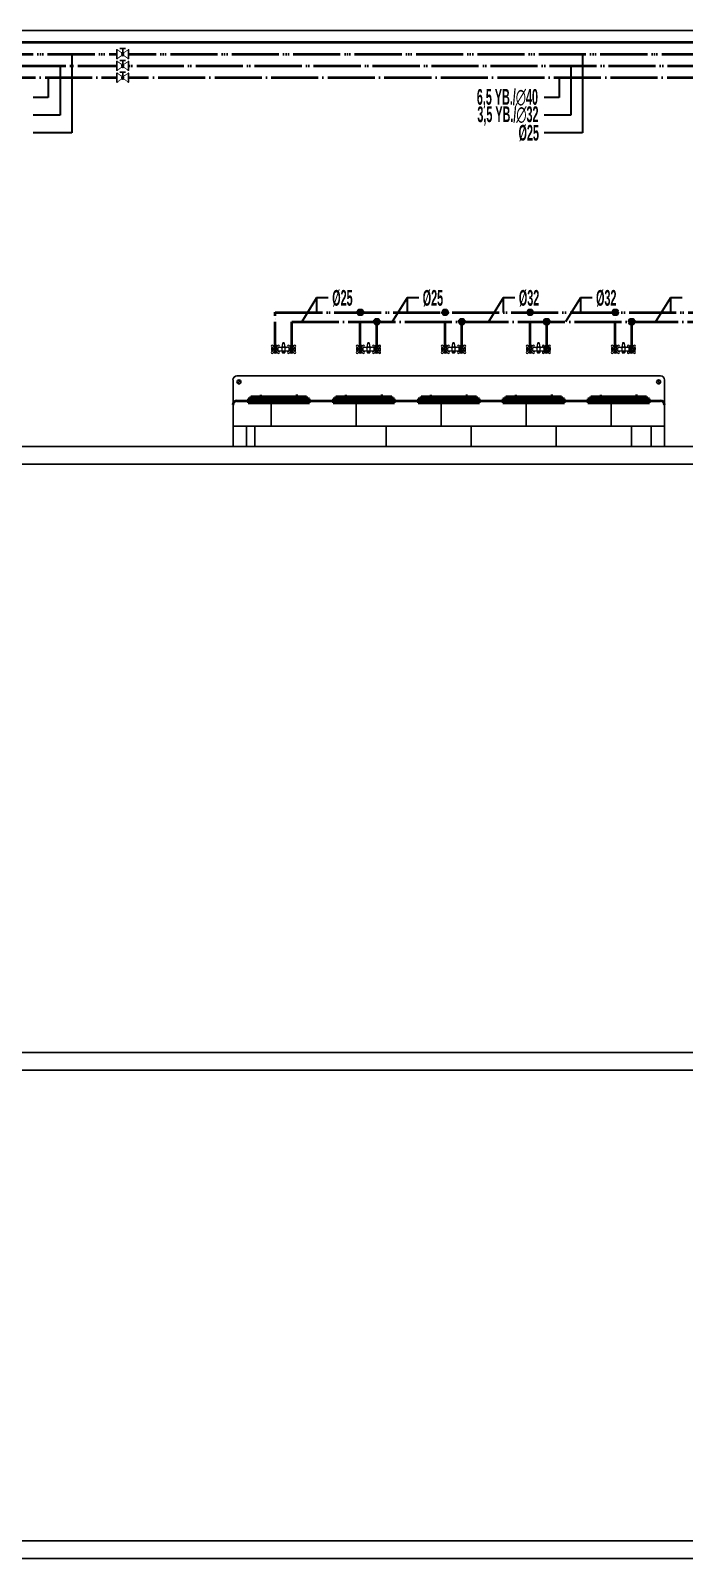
# Model space of a CAD drawing. Header units: centimetres. Extents: x 405464 to 563355, y 50011 to 66875.
# Drawn here: x 529296 to 530130, y 54626 to 56574 of the extents above; entities that cross this region are included whole.
import ezdxf
from ezdxf.enums import TextEntityAlignment as Align

# ---------------------------------------------------------------- set-up
doc = ezdxf.new("R2010")
doc.units = ezdxf.units.CM
for name, pattern in [('SICAKSU1', [75, 60, -6, 0, -3, 0, -6]), ('SIRKUL-1', [78, 60, -6, 0, -3, 0, -3, 0, -6]), ('SOGUKSU1', [72, 60, -6, 0, -6])]:
    doc.linetypes.add(name, pattern=pattern)
doc.layers.add('0-KRCN DI SU', color=41, linetype='D')
for name, color, linetype, lineweight in [('0-KRCN-IST-KÜRESEL VANA', 4, 'Continuous', 25), ('0-KRCN-SHT-02CIHAZ', 132, 'Continuous', 25), ('0-KRCN-SHT-03CIHAZ', 120, 'Continuous', 30), ('0-KRCN-SHT-05CIHAZ', 171, 'Continuous', 40), ('0-KRCN-SHT-DUŞTEKNESİKARE', 171, 'Continuous', 35), ('0-KRCN-SHT-KÜRESEL VANA', 4, 'Continuous', 25), ('0-KRCN-SHT-PROSES-BORU', 1, '0-Y_LINE', 40), ('0-KRCN-SHT-SICAKSU', 50, 'SICAKSU1', 40), ('0-KRCN-SHT-SIRKULASYON', 145, 'SIRKUL-1', 40), ('0-KRCN-SHT-SOGUKSU', 141, 'SOGUKSU1', 40), ('0-KRCN-SHT-YAZI-ÇAP-TEMSU', 81, 'Continuous', 30)]:
    doc.layers.add(name, color=color, linetype=linetype, lineweight=lineweight)
doc.styles.add('BORU', font='AGENCYR.TTF')
doc.styles.add('CAP', font='ARIALNB.TTF')
doc.styles.get("Standard").update_dxf_attribs({"font": 'arial.ttf'})
doc.linetypes.add('0-Y_LINE', pattern='A,100,-0.5,["Y",BORU,S=9,R=0,X=0,Y=-4.5],-5', length=105.5)
doc.linetypes.add('D', pattern='A,12,-1,["D",Standard,S=1,R=0,X=-0.1,Y=-0.5],-1.6', length=14.6)

# ---------------------------------------------------------------- blocks, each defined once
blk = doc.blocks.new('0-MEK-SHT-KÜRESELVANA')
at = {"layer": '0-KRCN-IST-KÜRESEL VANA'}
blk.add_hatch(color=256, dxfattribs=at).paths.add_polyline_path([(1.4, 0, 1), (-1.4, 0, 1)])
for p, q in [((-1.1, 0.9), (-4.2, 3)), ((-4.2, -3.1), (-4.2, 3)), ((-4.2, 3), (-4.2, -3.1)), ((-2.4, 4.6), (2.3, 4.6)), ((0, 4.6), (-2.4, 4.6)), ((0, 0), (0, 4.6)), ((2.3, 4.6), (0, 4.6)), ((1.1, 0.8), (4.3, 3)), ((4.3, -3.1), (4.3, 3)), ((4.3, 3), (4.3, -3.1)), ((-4.2, -3.1), (-1.1, -0.9)), ((4.3, -3.1), (1.1, -0.8))]:
    blk.add_line(p, q, dxfattribs=at)
for points in [[(-4.5, 3.7), (-5, 3.7), (-5, -3.8), (-4.5, -3.8)], [(4.6, 3.7), (5, 3.7), (5, -3.8), (4.6, -3.8)]]:
    blk.add_lwpolyline(points, close=True, dxfattribs=at)
blk.add_circle((0, 0), 1.42, dxfattribs=at)
blk.add_wipeout([(4.3, 3), (4.3, -3.1), (1.1, -0.9), (1.2, -0.8), (1.2, -0.7), (1.2, -0.7), (1.3, -0.6), (1.3, -0.5), (1.4, -0.4), (1.4, -0.3), (1.4, -0.2), (1.4, -0.1), (1.4, 0), (1.4, 0.1), (1.4, 0.2), (1.4, 0.2), (1.4, 0.3), (1.4, 0.4), (1.3, 0.5), (1.3, 0.6), (1.2, 0.7), (1.2, 0.7), (1.2, 0.8), (1.1, 0.8), (1.1, 0.9)]).dxf.layer = '0-KRCN-IST-KÜRESEL VANA'
blk.add_wipeout([(-4.2, 3), (-4.2, -3.1), (-1.1, -0.9), (-1.2, -0.8), (-1.2, -0.7), (-1.2, -0.7), (-1.3, -0.6), (-1.3, -0.5), (-1.4, -0.4), (-1.4, -0.3), (-1.4, -0.2), (-1.4, -0.1), (-1.4, 0), (-1.4, 0.1), (-1.4, 0.2), (-1.4, 0.2), (-1.4, 0.3), (-1.4, 0.4), (-1.3, 0.5), (-1.3, 0.6), (-1.2, 0.7), (-1.2, 0.7), (-1.2, 0.8), (-1.1, 0.8), (-1.1, 0.9)]).dxf.layer = '0-KRCN-IST-KÜRESEL VANA'
blk = doc.blocks.new('DONUT')
at = {"layer": '0-KRCN-SHT-03CIHAZ'}
blk.add_hatch(color=256, dxfattribs=at).paths.add_polyline_path([(2.5, 0, 1), (-2.5, 0, 1)])
blk.add_circle((0, 0), 2.5, dxfattribs=at)

msp = doc.modelspace()

# ---------------------------------------------------------------- linework, layer by layer
at = {"layer": '0-KRCN DI SU', "linetype": 'D', "ltscale": 5}
msp.add_line((521715.5, 56574.1), (544442.4, 56574.1), dxfattribs=at)
at = {"layer": '0-KRCN-SHT-02CIHAZ'}
for p, q in [((529554.5, 56128.7), (529554.5, 56097)), ((530099.7, 56133.8), (529559.5, 56133.8)), ((529561.1, 56124.1), (529563.1, 56128.5)), ((530098.2, 56124.1), (530096.2, 56128.5)), ((530104.8, 56128.7), (530104.8, 56097)), ((529554.5, 56097), (529554.5, 56043.8)), ((530104.8, 56097), (530104.8, 56043.8)), ((529554.5, 56043.8), (530104.8, 56043.8))]:
    msp.add_line(p, q, dxfattribs=at)
at = {"layer": '0-KRCN-SHT-02CIHAZ', "linetype": 'Continuous'}
for p, q in [((529603.3, 56069.8), (529603.3, 56099.5)), ((529711.7, 56069.8), (529711.7, 56099.5)), ((529820.1, 56069.8), (529820.1, 56099.5)), ((529928.4, 56069.8), (529928.4, 56099.5)), ((530036.8, 56069.8), (530036.8, 56099.5)), ((529554.5, 56069.8), (530104.8, 56069.8)), ((529571.8, 56043.8), (529571.8, 56069.8)), ((529582.4, 56043.8), (529582.4, 56069.8)), ((529749.8, 56043.8), (529749.8, 56069.8)), ((529858.2, 56043.8), (529858.2, 56069.8)), ((529966.5, 56043.8), (529966.5, 56069.8)), ((530062.5, 56043.8), (530062.5, 56069.8)), ((530087.5, 56043.8), (530087.5, 56069.8))]:
    msp.add_line(p, q, dxfattribs=at)
at = {"layer": '0-KRCN-SHT-02CIHAZ', "color": 8}
for p, q in [((519319.8, 56043.8), (544442.4, 56043.8)), ((544442.4, 56021.3), (519319.8, 56021.3)), ((542151.7, 55271.3), (519319.8, 55271.3)), ((519319.8, 55248.8), (542151.7, 55248.8)), ((542151.7, 54648.8), (519319.8, 54648.8)), ((519319.8, 54626.3), (542151.7, 54626.3))]:
    msp.add_line(p, q, dxfattribs=at)
at = {"layer": '0-KRCN-SHT-02CIHAZ'}
for centre in [(529562.1, 56126.2), (530097.2, 56126.2)]:
    msp.add_circle(centre, 2.54, dxfattribs=at)
for centre, start, end in [((529559.5, 56128.7), 90, 180), ((530099.7, 56128.7), 0, 90)]:
    msp.add_arc(centre, 5.07, start, end, dxfattribs=at)
at = {"layer": '0-KRCN-SHT-05CIHAZ'}
for p, q in [((529559.5, 56102.1), (530099.7, 56102.1)), ((529573.6, 56104.6), (529573.6, 56099.5)), ((529652.2, 56104.6), (529573.6, 56104.6)), ((529573.6, 56099.5), (529652.2, 56099.5)), ((529577.4, 56104.6), (529577.4, 56107.4)), ((529577.4, 56107.4), (529588.8, 56107.4)), ((529577.4, 56106.4), (529588.8, 56106.4)), ((529588.8, 56104.6), (529588.8, 56108.4)), ((529588.8, 56108.4), (529591.4, 56108.4)), ((529591.4, 56108.4), (529591.4, 56104.6)), ((529591.4, 56107.4), (529634.5, 56107.4)), ((529591.4, 56106.4), (529634.5, 56106.4)), ((529637, 56108.4), (529634.5, 56108.4)), ((529634.5, 56108.4), (529634.5, 56104.6)), ((529637, 56104.6), (529637, 56108.4)), ((529637, 56107.4), (529648.4, 56107.4)), ((529637, 56106.4), (529648.4, 56106.4)), ((529648.4, 56107.4), (529648.4, 56104.6)), ((529652.2, 56099.5), (529652.2, 56104.6)), ((529682, 56104.6), (529682, 56099.5)), ((529760.6, 56104.6), (529682, 56104.6)), ((529682, 56099.5), (529760.6, 56099.5)), ((529685.8, 56104.6), (529685.8, 56107.4)), ((529685.8, 56107.4), (529697.2, 56107.4)), ((529685.8, 56106.4), (529697.2, 56106.4)), ((529697.2, 56104.6), (529697.2, 56108.4)), ((529697.2, 56108.4), (529699.7, 56108.4)), ((529699.7, 56108.4), (529699.7, 56104.6)), ((529699.7, 56107.4), (529742.8, 56107.4)), ((529699.7, 56106.4), (529742.8, 56106.4)), ((529745.4, 56108.4), (529742.8, 56108.4)), ((529742.8, 56108.4), (529742.8, 56104.6)), ((529745.4, 56104.6), (529745.4, 56108.4)), ((529745.4, 56107.4), (529756.8, 56107.4)), ((529745.4, 56106.4), (529756.8, 56106.4)), ((529756.8, 56107.4), (529756.8, 56104.6)), ((529760.6, 56099.5), (529760.6, 56104.6)), ((529790.4, 56104.6), (529790.4, 56099.5)), ((529868.9, 56104.6), (529790.4, 56104.6)), ((529790.4, 56099.5), (529868.9, 56099.5)), ((529794.2, 56104.6), (529794.2, 56107.4)), ((529794.2, 56107.4), (529805.6, 56107.4)), ((529794.2, 56106.4), (529805.6, 56106.4)), ((529805.6, 56104.6), (529805.6, 56108.4)), ((529805.6, 56108.4), (529808.1, 56108.4)), ((529808.1, 56108.4), (529808.1, 56104.6)), ((529808.1, 56107.4), (529851.2, 56107.4)), ((529808.1, 56106.4), (529851.2, 56106.4)), ((529853.7, 56108.4), (529851.2, 56108.4)), ((529851.2, 56108.4), (529851.2, 56104.6)), ((529853.7, 56104.6), (529853.7, 56108.4)), ((529853.7, 56107.4), (529865.1, 56107.4)), ((529853.7, 56106.4), (529865.1, 56106.4)), ((529865.1, 56107.4), (529865.1, 56104.6)), ((529868.9, 56099.5), (529868.9, 56104.6)), ((529898.7, 56104.6), (529898.7, 56099.5)), ((529977.3, 56104.6), (529898.7, 56104.6)), ((529898.7, 56099.5), (529977.3, 56099.5)), ((529902.5, 56104.6), (529902.5, 56107.4)), ((529902.5, 56107.4), (529913.9, 56107.4)), ((529902.5, 56106.4), (529913.9, 56106.4)), ((529913.9, 56104.6), (529913.9, 56108.4)), ((529913.9, 56108.4), (529916.5, 56108.4)), ((529916.5, 56108.4), (529916.5, 56104.6)), ((529916.5, 56107.4), (529959.6, 56107.4)), ((529916.5, 56106.4), (529959.6, 56106.4)), ((529962.1, 56108.4), (529959.6, 56108.4)), ((529959.6, 56108.4), (529959.6, 56104.6)), ((529962.1, 56104.6), (529962.1, 56108.4)), ((529962.1, 56107.4), (529973.5, 56107.4)), ((529962.1, 56106.4), (529973.5, 56106.4)), ((529973.5, 56107.4), (529973.5, 56104.6)), ((529977.3, 56099.5), (529977.3, 56104.6)), ((530007.1, 56104.6), (530007.1, 56099.5)), ((530085.7, 56104.6), (530007.1, 56104.6)), ((530007.1, 56099.5), (530085.7, 56099.5)), ((530010.9, 56104.6), (530010.9, 56107.4)), ((530010.9, 56107.4), (530022.3, 56107.4)), ((530010.9, 56106.4), (530022.3, 56106.4)), ((530022.3, 56104.6), (530022.3, 56108.4)), ((530022.3, 56108.4), (530024.8, 56108.4)), ((530024.8, 56108.4), (530024.8, 56104.6)), ((530024.8, 56107.4), (530067.9, 56107.4)), ((530024.8, 56106.4), (530067.9, 56106.4)), ((530070.4, 56108.4), (530067.9, 56108.4)), ((530067.9, 56108.4), (530067.9, 56104.6)), ((530070.4, 56104.6), (530070.4, 56108.4)), ((530070.4, 56107.4), (530081.9, 56107.4)), ((530070.4, 56106.4), (530081.9, 56106.4)), ((530081.9, 56107.4), (530081.9, 56104.6)), ((530085.7, 56099.5), (530085.7, 56104.6))]:
    msp.add_line(p, q, dxfattribs=at)
for centre, start, end in [((529559.5, 56097), 90, 180), ((529559.5, 56097), 90, 180), ((530099.7, 56097), 0, 90), ((530099.7, 56097), 0, 90)]:
    msp.add_arc(centre, 5.07, start, end, dxfattribs=at)
at = {"layer": '0-KRCN-SHT-DUŞTEKNESİKARE', "color": 120, "linetype": 'Continuous', "lineweight": 20}
for p, q in [((529617.6, 56175.3), (529616.9, 56170.3)), ((529617.6, 56175), (529620.2, 56175)), ((529619.3, 56176.1), (529618.5, 56176.1)), ((529620.9, 56170.3), (529620.2, 56175.3)), ((529725.9, 56175.3), (529725.2, 56170.3)), ((529725.9, 56175), (529728.6, 56175)), ((529727.7, 56176.1), (529726.8, 56176.1)), ((529729.3, 56170.3), (529728.6, 56175.3)), ((529834.3, 56175.3), (529833.6, 56170.3)), ((529834.3, 56175), (529837, 56175)), ((529836, 56176.1), (529835.2, 56176.1)), ((529837.6, 56170.3), (529836.9, 56175.3)), ((529942.7, 56175.3), (529942, 56170.3)), ((529942.6, 56175), (529945.3, 56175)), ((529944.4, 56176.1), (529943.6, 56176.1)), ((529946, 56170.3), (529945.3, 56175.3)), ((530051, 56175.3), (530050.3, 56170.3)), ((530051, 56175), (530053.7, 56175)), ((530052.8, 56176.1), (530051.9, 56176.1)), ((530054.4, 56170.3), (530053.6, 56175.3)), ((529606.5, 56168.5), (529604.4, 56170.6)), ((529606.5, 56167.1), (529604.4, 56165.1)), ((529607.7, 56169.8), (529605.7, 56171.8)), ((529607.7, 56165.9), (529605.7, 56163.8)), ((529609.1, 56169.8), (529611.2, 56171.8)), ((529609.1, 56165.9), (529611.2, 56163.8)), ((529610.4, 56168.5), (529612.4, 56170.6)), ((529610.4, 56167.1), (529612.4, 56165.1)), ((529617.3, 56164.6), (529617.3, 56163.6)), ((529617.3, 56163.6), (529617.5, 56163.4)), ((529620.6, 56163.6), (529617.3, 56163.6)), ((529617.5, 56164.6), (529617.5, 56163.4)), ((529617.5, 56163.4), (529620.4, 56163.4)), ((529620.4, 56163.4), (529620.4, 56164.6)), ((529620.4, 56163.4), (529620.6, 56163.6)), ((529620.6, 56164.6), (529620.6, 56163.6)), ((529627.2, 56168.4), (529625.1, 56170.4)), ((529627.2, 56167), (529625.1, 56165)), ((529628.5, 56169.7), (529626.4, 56171.7)), ((529628.5, 56165.8), (529626.4, 56163.7)), ((529629.8, 56169.7), (529631.9, 56171.7)), ((529629.8, 56165.8), (529631.9, 56163.7)), ((529631.1, 56168.4), (529633.2, 56170.4)), ((529631.1, 56167), (529633.2, 56165)), ((529714.8, 56168.5), (529712.8, 56170.6)), ((529714.8, 56167.1), (529712.8, 56165.1)), ((529716.1, 56169.8), (529714, 56171.8)), ((529716.1, 56165.9), (529714, 56163.8)), ((529717.5, 56169.8), (529719.5, 56171.8)), ((529717.5, 56165.9), (529719.5, 56163.8)), ((529718.7, 56168.5), (529720.8, 56170.6)), ((529718.7, 56167.1), (529720.8, 56165.1)), ((529725.7, 56164.6), (529725.7, 56163.6)), ((529725.7, 56163.6), (529725.9, 56163.4)), ((529729, 56163.6), (529725.7, 56163.6)), ((529725.9, 56164.6), (529725.9, 56163.4)), ((529725.9, 56163.4), (529728.8, 56163.4)), ((529728.8, 56163.4), (529728.8, 56164.6)), ((529728.8, 56163.4), (529729, 56163.6)), ((529729, 56164.6), (529729, 56163.6)), ((529735.6, 56168.4), (529733.5, 56170.4)), ((529735.6, 56167), (529733.5, 56165)), ((529736.8, 56169.7), (529734.8, 56171.7)), ((529736.8, 56165.8), (529734.8, 56163.7)), ((529738.2, 56169.7), (529740.3, 56171.7)), ((529738.2, 56165.8), (529740.3, 56163.7)), ((529739.5, 56168.4), (529741.5, 56170.4)), ((529739.5, 56167), (529741.5, 56165)), ((529823.2, 56168.5), (529821.1, 56170.6)), ((529823.2, 56167.1), (529821.1, 56165.1)), ((529824.5, 56169.8), (529822.4, 56171.8)), ((529824.5, 56165.9), (529822.4, 56163.8)), ((529825.8, 56169.8), (529827.9, 56171.8)), ((529825.8, 56165.9), (529827.9, 56163.8)), ((529827.1, 56168.5), (529829.2, 56170.6)), ((529827.1, 56167.1), (529829.2, 56165.1)), ((529834, 56164.6), (529834, 56163.6)), ((529834, 56163.6), (529834.2, 56163.4)), ((529837.3, 56163.6), (529834, 56163.6)), ((529834.2, 56164.6), (529834.2, 56163.4)), ((529834.2, 56163.4), (529837.1, 56163.4)), ((529837.1, 56163.4), (529837.1, 56164.6)), ((529837.1, 56163.4), (529837.3, 56163.6)), ((529837.3, 56164.6), (529837.3, 56163.6)), ((529843.9, 56168.4), (529841.9, 56170.4)), ((529843.9, 56167), (529841.9, 56165)), ((529845.2, 56169.7), (529843.1, 56171.7)), ((529845.2, 56165.8), (529843.1, 56163.7)), ((529846.5, 56169.7), (529848.6, 56171.7)), ((529846.5, 56165.8), (529848.6, 56163.7)), ((529847.8, 56168.4), (529849.9, 56170.4)), ((529847.8, 56167), (529849.9, 56165)), ((529931.5, 56168.5), (529929.5, 56170.6)), ((529931.5, 56167.1), (529929.5, 56165.1)), ((529932.8, 56169.8), (529930.8, 56171.8)), ((529932.8, 56165.9), (529930.8, 56163.8)), ((529934.2, 56169.8), (529936.2, 56171.8)), ((529934.2, 56165.9), (529936.2, 56163.8)), ((529935.4, 56168.5), (529937.5, 56170.6)), ((529935.4, 56167.1), (529937.5, 56165.1)), ((529942.4, 56164.6), (529942.4, 56163.6)), ((529942.4, 56163.6), (529942.6, 56163.4)), ((529945.7, 56163.6), (529942.4, 56163.6)), ((529942.6, 56164.6), (529942.6, 56163.4)), ((529942.6, 56163.4), (529945.5, 56163.4)), ((529945.5, 56163.4), (529945.5, 56164.6)), ((529945.5, 56163.4), (529945.7, 56163.6)), ((529945.7, 56164.6), (529945.7, 56163.6)), ((529952.3, 56168.4), (529950.2, 56170.4)), ((529952.3, 56167), (529950.2, 56165)), ((529953.5, 56169.7), (529951.5, 56171.7)), ((529953.5, 56165.8), (529951.5, 56163.7)), ((529954.9, 56169.7), (529957, 56171.7)), ((529954.9, 56165.8), (529957, 56163.7)), ((529956.2, 56168.4), (529958.2, 56170.4)), ((529956.2, 56167), (529958.2, 56165)), ((530039.9, 56168.5), (530037.8, 56170.6)), ((530039.9, 56167.1), (530037.8, 56165.1)), ((530041.2, 56169.8), (530039.1, 56171.8)), ((530041.2, 56165.9), (530039.1, 56163.8)), ((530042.5, 56169.8), (530044.6, 56171.8)), ((530042.5, 56165.9), (530044.6, 56163.8)), ((530043.8, 56168.5), (530045.9, 56170.6)), ((530043.8, 56167.1), (530045.9, 56165.1)), ((530050.7, 56164.6), (530050.7, 56163.6)), ((530050.7, 56163.6), (530050.9, 56163.4)), ((530054.1, 56163.6), (530050.7, 56163.6)), ((530050.9, 56164.6), (530050.9, 56163.4)), ((530050.9, 56163.4), (530053.8, 56163.4)), ((530053.8, 56163.4), (530053.8, 56164.6)), ((530053.8, 56163.4), (530054.1, 56163.6)), ((530054.1, 56164.6), (530054.1, 56163.6)), ((530060.6, 56168.4), (530058.6, 56170.4)), ((530060.6, 56167), (530058.6, 56165)), ((530061.9, 56169.7), (530059.8, 56171.7)), ((530061.9, 56165.8), (530059.8, 56163.7)), ((530063.3, 56169.7), (530065.3, 56171.7)), ((530063.3, 56165.8), (530065.3, 56163.7)), ((530064.5, 56168.4), (530066.6, 56170.4)), ((530064.5, 56167), (530066.6, 56165))]:
    msp.add_line(p, q, dxfattribs=at)
for points in [[(529604.4, 56170.6, 0.307928), (529604.4, 56165.1, 0.307928)], [(529611.2, 56171.9, 0.241813), (529606.7, 56172.4, 0.061533), (529605.7, 56171.9, 0.061533)], [(529605.7, 56163.8, 0.307928), (529611.2, 56163.8)], [(529617.1, 56165.3, 0.005994), (529611.9, 56165.6, 0.005994)], [(529612.5, 56165.1, 0.032609), (529612.8, 56165.6)], [(529625.5, 56170.1, 0.007122), (529618.9, 56170.4)], [(529625.8, 56165.6, 0.005754), (529620.8, 56165.3)], [(529625.1, 56165.6, 0.026784), (529625.3, 56165.2, 0.026784)], [(529631.9, 56172, 0.046279), (529631.1, 56172.4, 0.258278), (529626.5, 56171.7)], [(529626.6, 56163.9, 0.296451), (529631.9, 56163.6)], [(529633.4, 56164.9, 0.312764), (529633.5, 56170.5, 0.312764)], [(529712.7, 56170.6, 0.307928), (529712.7, 56165.1, 0.307928)], [(529719.5, 56171.9, 0.241813), (529715.1, 56172.4, 0.061533), (529714, 56171.9, 0.061533)], [(529714, 56163.8, 0.307928), (529719.5, 56163.8)], [(529725.5, 56165.3, 0.005994), (529720.2, 56165.6, 0.005994)], [(529720.8, 56165.1, 0.032609), (529721.1, 56165.6)], [(529733.9, 56170.1, 0.007122), (529727.3, 56170.4)], [(529734.1, 56165.6, 0.005754), (529729.1, 56165.3)], [(529733.4, 56165.6, 0.026784), (529733.7, 56165.2, 0.026784)], [(529740.3, 56172, 0.046279), (529739.5, 56172.4, 0.258278), (529734.8, 56171.7)], [(529734.9, 56163.9, 0.296451), (529740.3, 56163.6)], [(529741.7, 56164.9, 0.312764), (529741.9, 56170.5, 0.312764)], [(529821.1, 56170.6, 0.307928), (529821.1, 56165.1, 0.307928)], [(529827.9, 56171.9, 0.241813), (529823.5, 56172.4, 0.061533), (529822.4, 56171.9, 0.061533)], [(529822.4, 56163.8, 0.307928), (529827.9, 56163.8)], [(529833.8, 56165.3, 0.005994), (529828.6, 56165.6, 0.005994)], [(529829.2, 56165.1, 0.032609), (529829.5, 56165.6)], [(529842.2, 56170.1, 0.007122), (529835.6, 56170.4)], [(529842.5, 56165.6, 0.005754), (529837.5, 56165.3)], [(529841.8, 56165.6, 0.026784), (529842.1, 56165.2, 0.026784)], [(529848.6, 56172, 0.046279), (529847.8, 56172.4, 0.258278), (529843.2, 56171.7)], [(529843.3, 56163.9, 0.296451), (529848.6, 56163.6)], [(529850.1, 56164.9, 0.312764), (529850.2, 56170.5, 0.312764)], [(529929.5, 56170.6, 0.307928), (529929.5, 56165.1, 0.307928)], [(529936.2, 56171.9, 0.241813), (529931.8, 56172.4, 0.061533), (529930.8, 56171.9, 0.061533)], [(529930.8, 56163.8, 0.307928), (529936.2, 56163.8)], [(529942.2, 56165.3, 0.005994), (529937, 56165.6, 0.005994)], [(529937.5, 56165.1, 0.032609), (529937.8, 56165.6)], [(529950.6, 56170.1, 0.007122), (529944, 56170.4)], [(529950.9, 56165.6, 0.005754), (529945.9, 56165.3)], [(529950.2, 56165.6, 0.026784), (529950.4, 56165.2, 0.026784)], [(529957, 56172, 0.046279), (529956.2, 56172.4, 0.258278), (529951.5, 56171.7)], [(529951.7, 56163.9, 0.296451), (529957, 56163.6)], [(529958.4, 56164.9, 0.312764), (529958.6, 56170.5, 0.312764)], [(530037.8, 56170.6, 0.307928), (530037.8, 56165.1, 0.307928)], [(530044.6, 56171.9, 0.241813), (530040.2, 56172.4, 0.061533), (530039.1, 56171.9, 0.061533)], [(530039.1, 56163.8, 0.307928), (530044.6, 56163.8)], [(530050.5, 56165.3, 0.005994), (530045.3, 56165.6, 0.005994)], [(530045.9, 56165.1, 0.032609), (530046.2, 56165.6)], [(530058.9, 56170.1, 0.007122), (530052.3, 56170.4)], [(530059.2, 56165.6, 0.005754), (530054.2, 56165.3)], [(530058.5, 56165.6, 0.026784), (530058.8, 56165.2, 0.026784)], [(530065.4, 56172, 0.046279), (530064.5, 56172.4, 0.258278), (530059.9, 56171.7)], [(530060, 56163.9, 0.296451), (530065.3, 56163.6)], [(530066.8, 56164.9, 0.312764), (530066.9, 56170.5, 0.312764)]]:
    msp.add_lwpolyline(points, format="xyb", dxfattribs=at)
for points in [[(529616.7, 56165.8), (529621.2, 56165.8), (529621.2, 56169, 0.406919), (529620.2, 56170), (529617.6, 56170, 0.406743), (529616.7, 56169)], [(529725, 56165.8), (529729.5, 56165.8), (529729.5, 56169, 0.406919), (529728.6, 56170), (529726, 56170, 0.406743), (529725, 56169)], [(529833.4, 56165.8), (529837.9, 56165.8), (529837.9, 56169, 0.406919), (529836.9, 56170), (529834.3, 56170, 0.406743), (529833.4, 56169)], [(529941.8, 56165.8), (529946.3, 56165.8), (529946.3, 56169, 0.406919), (529945.3, 56170), (529942.7, 56170, 0.406743), (529941.8, 56169)], [(530050.1, 56165.8), (530054.6, 56165.8), (530054.6, 56169, 0.406919), (530053.7, 56170), (530051.1, 56170, 0.406743), (530050.1, 56169)]]:
    msp.add_lwpolyline(points, format="xyb", close=True, dxfattribs=at)
for points in [[(529617.1, 56165.8), (529617.1, 56164.6), (529620.8, 56164.6), (529620.8, 56165.8)], [(529725.5, 56165.8), (529725.5, 56164.6), (529729.1, 56164.6), (529729.1, 56165.8)], [(529833.8, 56165.8), (529833.8, 56164.6), (529837.5, 56164.6), (529837.5, 56165.8)], [(529942.2, 56165.8), (529942.2, 56164.6), (529945.9, 56164.6), (529945.9, 56165.8)], [(530050.5, 56165.8), (530050.5, 56164.6), (530054.2, 56164.6), (530054.2, 56165.8)]]:
    msp.add_lwpolyline(points, dxfattribs=at)
for centre in [(529608.4, 56167.8), (529629.2, 56167.7), (529716.8, 56167.8), (529737.5, 56167.7), (529825.1, 56167.8), (529845.9, 56167.7), (529933.5, 56167.8), (529954.2, 56167.7), (530041.9, 56167.8), (530062.6, 56167.7)]:
    msp.add_circle(centre, 0.81, dxfattribs=at)
for centre, radius, start, end in [((529618.5, 56175.2), 0.9, 90, 171.8814), ((529619.3, 56175.2), 0.9, 8.1186, 90), ((529726.8, 56175.2), 0.9, 90, 171.8814), ((529727.7, 56175.2), 0.9, 8.1186, 90), ((529835.2, 56175.2), 0.9, 90, 171.8814), ((529836, 56175.2), 0.9, 8.1186, 90), ((529943.6, 56175.2), 0.9, 90, 171.8814), ((529944.4, 56175.2), 0.9, 8.1186, 90), ((530051.9, 56175.2), 0.9, 90, 171.8814), ((530052.8, 56175.2), 0.9, 8.1186, 90), ((529604.4, 56171.8), 1.26, 0.3785, 269.6215), ((529604.4, 56163.8), 1.26, 90.3785, 359.6215), ((529608.4, 56167.8), 3.6, 149.4775, 210.5225), ((529608.4, 56167.8), 2.07, 160.8241, 250.8241), ((529608.4, 56167.8), 2.07, 19.1759, 160.8241), ((529608.4, 56167.8), 3.6, 59.4775, 120.5225), ((529608.4, 56167.8), 3.6, 239.4775, 300.5225), ((529608.4, 56167.8), 2.07, 250.8241, 340.8241), ((529608.4, 56167.8), 2.07, 340.8241, 19.1759), ((529612.4, 56171.8), 1.26, 270.3785, 179.6215), ((529612.4, 56163.8), 1.26, 180.3785, 89.6215), ((529608.4, 56167.8), 3.6, 329.4775, 30.5225), ((529626.8, 55931.2), 239.3, 91.8949, 93.5664), ((529614.2, 56176.6), 11.1, 270.3733, 283.0762), ((529614.3, 56165.8), 4.44, 64.314, 82.3504), ((529615.7, 56169), 0.975, 0.008, 71.7267), ((529622.2, 56169), 0.975, 108.2813, 180), ((529623.7, 56176.6), 11.1, 256.9318, 269.6347), ((529623.6, 56165.8), 4.44, 97.6576, 115.694), ((529625.1, 56171.7), 1.26, 0.3785, 269.6215), ((529625.1, 56163.7), 1.26, 90.3785, 359.6215), ((529629.2, 56167.7), 3.6, 149.4775, 210.5225), ((529629.2, 56167.7), 2.07, 160.8241, 250.8241), ((529629.2, 56167.7), 2.07, 19.1759, 160.8241), ((529629.2, 56167.7), 3.6, 59.4775, 120.5225), ((529629.2, 56167.7), 3.6, 239.4775, 300.5225), ((529629.2, 56167.7), 2.07, 250.8241, 340.8241), ((529629.2, 56167.7), 2.07, 340.8241, 19.1759), ((529633.2, 56171.7), 1.26, 270.3785, 179.6215), ((529633.2, 56163.7), 1.26, 180.3785, 89.6215), ((529629.2, 56167.7), 3.6, 329.4775, 30.5225), ((529712.8, 56171.8), 1.26, 0.3785, 269.6215), ((529712.8, 56163.8), 1.26, 90.3785, 359.6215), ((529716.8, 56167.8), 3.6, 149.4775, 210.5225), ((529716.8, 56167.8), 2.07, 160.8241, 250.8241), ((529716.8, 56167.8), 2.07, 19.1759, 160.8241), ((529716.8, 56167.8), 3.6, 59.4775, 120.5225), ((529716.8, 56167.8), 3.6, 239.4775, 300.5225), ((529716.8, 56167.8), 2.07, 250.8241, 340.8241), ((529716.8, 56167.8), 2.07, 340.8241, 19.1759), ((529720.8, 56171.8), 1.26, 270.3785, 179.6215), ((529720.8, 56163.8), 1.26, 180.3785, 89.6215), ((529716.8, 56167.8), 3.6, 329.4775, 30.5225), ((529735.2, 55931.2), 239.3, 91.8949, 93.5664), ((529722.5, 56176.6), 11.1, 270.3733, 283.0762), ((529722.6, 56165.8), 4.44, 64.314, 82.3504), ((529724.1, 56169), 0.975, 0.008, 71.7267), ((529730.5, 56169), 0.975, 108.2813, 180), ((529732.1, 56176.6), 11.1, 256.9318, 269.6347), ((529731.9, 56165.8), 4.44, 97.6576, 115.694), ((529733.5, 56171.7), 1.26, 0.3785, 269.6215), ((529733.5, 56163.7), 1.26, 90.3785, 359.6215), ((529737.5, 56167.7), 3.6, 149.4775, 210.5225), ((529737.5, 56167.7), 2.07, 160.8241, 250.8241), ((529737.5, 56167.7), 2.07, 19.1759, 160.8241), ((529737.5, 56167.7), 3.6, 59.4775, 120.5225), ((529737.5, 56167.7), 3.6, 239.4775, 300.5225), ((529737.5, 56167.7), 2.07, 250.8241, 340.8241), ((529737.5, 56167.7), 2.07, 340.8241, 19.1759), ((529741.5, 56171.7), 1.26, 270.3785, 179.6215), ((529741.5, 56163.7), 1.26, 180.3785, 89.6215), ((529737.5, 56167.7), 3.6, 329.4775, 30.5225), ((529821.1, 56171.8), 1.26, 0.3785, 269.6215), ((529821.1, 56163.8), 1.26, 90.3785, 359.6215), ((529825.1, 56167.8), 3.6, 149.4775, 210.5225), ((529825.1, 56167.8), 2.07, 160.8241, 250.8241), ((529825.1, 56167.8), 2.07, 19.1759, 160.8241), ((529825.1, 56167.8), 3.6, 59.4775, 120.5225), ((529825.1, 56167.8), 3.6, 239.4775, 300.5225), ((529825.1, 56167.8), 2.07, 250.8241, 340.8241), ((529825.1, 56167.8), 2.07, 340.8241, 19.1759), ((529829.1, 56171.8), 1.26, 270.3785, 179.6215), ((529829.1, 56163.8), 1.26, 180.3785, 89.6215), ((529825.1, 56167.8), 3.6, 329.4775, 30.5225), ((529843.5, 55931.2), 239.3, 91.8949, 93.5664), ((529830.9, 56176.6), 11.1, 270.3733, 283.0762), ((529831, 56165.8), 4.44, 64.314, 82.3504), ((529832.4, 56169), 0.975, 0.008, 71.7267), ((529838.9, 56169), 0.975, 108.2813, 180), ((529840.4, 56176.6), 11.1, 256.9318, 269.6347), ((529840.3, 56165.8), 4.44, 97.6576, 115.694), ((529841.9, 56171.7), 1.26, 0.3785, 269.6215), ((529841.9, 56163.7), 1.26, 90.3785, 359.6215), ((529845.9, 56167.7), 3.6, 149.4775, 210.5225), ((529845.9, 56167.7), 2.07, 160.8241, 250.8241), ((529845.9, 56167.7), 2.07, 19.1759, 160.8241), ((529845.9, 56167.7), 3.6, 59.4775, 120.5225), ((529845.9, 56167.7), 3.6, 239.4775, 300.5225), ((529845.9, 56167.7), 2.07, 250.8241, 340.8241), ((529845.9, 56167.7), 2.07, 340.8241, 19.1759), ((529849.9, 56171.7), 1.26, 270.3785, 179.6215), ((529849.9, 56163.7), 1.26, 180.3785, 89.6215), ((529845.9, 56167.7), 3.6, 329.4775, 30.5225), ((529929.5, 56171.8), 1.26, 0.3785, 269.6215), ((529929.5, 56163.8), 1.26, 90.3785, 359.6215), ((529933.5, 56167.8), 3.6, 149.4775, 210.5225), ((529933.5, 56167.8), 2.07, 160.8241, 250.8241), ((529933.5, 56167.8), 2.07, 19.1759, 160.8241), ((529933.5, 56167.8), 3.6, 59.4775, 120.5225), ((529933.5, 56167.8), 3.6, 239.4775, 300.5225), ((529933.5, 56167.8), 2.07, 250.8241, 340.8241), ((529933.5, 56167.8), 2.07, 340.8241, 19.1759), ((529937.5, 56171.8), 1.26, 270.3785, 179.6215), ((529937.5, 56163.8), 1.26, 180.3785, 89.6215), ((529933.5, 56167.8), 3.6, 329.4775, 30.5225), ((529951.9, 55931.2), 239.3, 91.8949, 93.5664), ((529939.2, 56176.6), 11.1, 270.3733, 283.0762), ((529939.3, 56165.8), 4.44, 64.314, 82.3504), ((529940.8, 56169), 0.975, 0.008, 71.7267), ((529947.2, 56169), 0.975, 108.2813, 180), ((529948.8, 56176.6), 11.1, 256.9318, 269.6347), ((529948.7, 56165.8), 4.44, 97.6576, 115.694), ((529950.2, 56171.7), 1.26, 0.3785, 269.6215), ((529950.2, 56163.7), 1.26, 90.3785, 359.6215), ((529954.2, 56167.7), 3.6, 149.4775, 210.5225), ((529954.2, 56167.7), 2.07, 160.8241, 250.8241), ((529954.2, 56167.7), 2.07, 19.1759, 160.8241), ((529954.2, 56167.7), 3.6, 59.4775, 120.5225), ((529954.2, 56167.7), 3.6, 239.4775, 300.5225), ((529954.2, 56167.7), 2.07, 250.8241, 340.8241), ((529954.2, 56167.7), 2.07, 340.8241, 19.1759), ((529958.2, 56171.7), 1.26, 270.3785, 179.6215), ((529958.2, 56163.7), 1.26, 180.3785, 89.6215), ((529954.2, 56167.7), 3.6, 329.4775, 30.5225), ((530037.8, 56171.8), 1.26, 0.3785, 269.6215), ((530037.8, 56163.8), 1.26, 90.3785, 359.6215), ((530041.9, 56167.8), 3.6, 149.4775, 210.5225), ((530041.9, 56167.8), 2.07, 160.8241, 250.8241), ((530041.9, 56167.8), 2.07, 19.1759, 160.8241), ((530041.9, 56167.8), 3.6, 59.4775, 120.5225), ((530041.9, 56167.8), 3.6, 239.4775, 300.5225), ((530041.9, 56167.8), 2.07, 250.8241, 340.8241), ((530041.9, 56167.8), 2.07, 340.8241, 19.1759), ((530045.9, 56171.8), 1.26, 270.3785, 179.6215), ((530045.9, 56163.8), 1.26, 180.3785, 89.6215), ((530041.9, 56167.8), 3.6, 329.4775, 30.5225), ((530060.2, 55931.2), 239.3, 91.8949, 93.5664), ((530047.6, 56176.6), 11.1, 270.3733, 283.0762), ((530047.7, 56165.8), 4.44, 64.314, 82.3504), ((530049.1, 56169), 0.975, 0.008, 71.7267), ((530055.6, 56169), 0.975, 108.2813, 180), ((530057.1, 56176.6), 11.1, 256.9318, 269.6347), ((530057, 56165.8), 4.44, 97.6576, 115.694), ((530058.6, 56171.7), 1.26, 0.3785, 269.6215), ((530058.6, 56163.7), 1.26, 90.3785, 359.6215), ((530062.6, 56167.7), 3.6, 149.4775, 210.5225), ((530062.6, 56167.7), 2.07, 160.8241, 250.8241), ((530062.6, 56167.7), 2.07, 19.1759, 160.8241), ((530062.6, 56167.7), 3.6, 59.4775, 120.5225), ((530062.6, 56167.7), 3.6, 239.4775, 300.5225), ((530062.6, 56167.7), 2.07, 250.8241, 340.8241), ((530062.6, 56167.7), 2.07, 340.8241, 19.1759), ((530066.6, 56171.7), 1.26, 270.3785, 179.6215), ((530066.6, 56163.7), 1.26, 180.3785, 89.6215), ((530062.6, 56167.7), 3.6, 329.4775, 30.5225)]:
    msp.add_arc(centre, radius, start, end, dxfattribs=at)
at = {"layer": '0-KRCN-SHT-SICAKSU'}
for p, q in [((526574.1, 56529.1), (544442.4, 56529.1)), ((529608.4, 56214.8), (530217.2, 56214.8))]:
    msp.add_line(p, q, dxfattribs=at)
at = {"layer": '0-KRCN-SHT-SICAKSU', "ltscale": 0.5}
for p, q in [((529608.4, 56172.7), (529608.4, 56215)), ((529716.8, 56172.7), (529716.8, 56215)), ((529825.1, 56172.7), (529825.1, 56215)), ((529933.5, 56172.7), (529933.5, 56215)), ((530041.9, 56172.7), (530041.9, 56215))]:
    msp.add_line(p, q, dxfattribs=at)
at = {"layer": '0-KRCN-SHT-SIRKULASYON'}
msp.add_line((527987, 56544.1), (544442.4, 56544.1), dxfattribs=at)
at = {"layer": '0-KRCN-SHT-SOGUKSU'}
for p, q in [((528017, 56514.1), (544442.4, 56514.1)), ((529629.4, 56202.6), (530232.2, 56202.8))]:
    msp.add_line(p, q, dxfattribs=at)
at = {"layer": '0-KRCN-SHT-SOGUKSU', "ltscale": 0.5}
for p, q in [((529629.4, 56172.7), (529629.4, 56202.6)), ((529737.8, 56172.7), (529737.8, 56203)), ((529846.2, 56172.7), (529846.2, 56203)), ((529954.5, 56172.7), (529954.5, 56203)), ((530062.9, 56172.7), (530062.9, 56203))]:
    msp.add_line(p, q, dxfattribs=at)
at = {"layer": '0-KRCN-SHT-YAZI-ÇAP-TEMSU', "linetype": 'Continuous'}
for p, q in [((529333.9, 56529.1), (529333.9, 56466.3)), ((529348.9, 56544.1), (529348.9, 56443.8)), ((529985.3, 56529.1), (529985.3, 56466.3)), ((530000.3, 56544.1), (530000.3, 56443.8)), ((529318.9, 56514.1), (529318.9, 56488.8)), ((529970.3, 56514.1), (529970.3, 56488.8)), ((529318.9, 56488.8), (529299.8, 56488.8)), ((529970.3, 56488.8), (529951.2, 56488.8)), ((529333.9, 56466.3), (529299.8, 56466.3)), ((529985.3, 56466.3), (529951.2, 56466.3)), ((529348.9, 56443.8), (529299.8, 56443.8)), ((530000.3, 56443.8), (529951.2, 56443.8)), ((529661, 56233.3), (529642.1, 56202.8)), ((529676, 56233.3), (529661, 56233.3)), ((529661, 56233.3), (529661, 56214.8)), ((529776.4, 56233.3), (529757.5, 56202.8)), ((529791.4, 56233.3), (529776.4, 56233.3)), ((529776.4, 56233.3), (529776.4, 56214.8)), ((529899, 56233.3), (529880.1, 56202.8)), ((529914, 56233.3), (529899, 56233.3)), ((529899, 56233.3), (529899, 56214.8)), ((529997.4, 56233.3), (529978.4, 56202.8)), ((530012.4, 56233.3), (529997.4, 56233.3)), ((529997.4, 56233.3), (529997.4, 56214.8)), ((530112.3, 56233.3), (530093.4, 56202.8)), ((530127.3, 56233.3), (530112.3, 56233.3)), ((530112.3, 56233.3), (530112.3, 56214.8))]:
    msp.add_line(p, q, dxfattribs=at)

# ---------------------------------------------------------------- block references
at = {"layer": '0-KRCN-SHT-03CIHAZ', "xscale": 1.5, "yscale": 1.5, "zscale": 1.5}
for p in [(529716.8, 56214.8), (529825.1, 56214.8), (529933.5, 56214.8), (530041.9, 56214.8), (529737.8, 56203), (529846.2, 56203), (529954.5, 56203), (530062.9, 56203)]:
    msp.add_blockref('DONUT', p, dxfattribs=at)

# ---------------------------------------------------------------- texts
at = {"layer": '0-KRCN-SHT-YAZI-ÇAP-TEMSU', "linetype": 'Continuous', "style": 'CAP', "width": 0.6}
for s, p in [('6,5 YB./∅40', (529865.4, 56489.5)), ('3,5 YB./∅32', (529866.1, 56467.4)), ('Ø25', (529918.6, 56443.8))]:
    msp.add_text(s, height=20, dxfattribs=at).set_placement(p, align=Align.MIDDLE_LEFT)
for s, p in [('%%C25', (529694, 56233.3)), ('%%C25', (529809.4, 56233.3)), ('%%C32', (529932, 56233.3)), ('%%C32', (530030.4, 56233.3))]:
    msp.add_text(s, height=20, dxfattribs=at).set_placement(p, align=Align.MIDDLE_CENTER)

# ---------------------------------------------------------------- next in the draw order: block references
at = {"layer": '0-KRCN-SHT-KÜRESEL VANA', "xscale": 1.5, "yscale": 1.5, "zscale": 1.5}
msp.add_blockref('0-MEK-SHT-KÜRESELVANA', (529413.8, 56514.1), dxfattribs=at)

# ---------------------------------------------------------------- next in the draw order: block references
msp.add_blockref('0-MEK-SHT-KÜRESELVANA', (529413.8, 56529.1), dxfattribs=at)

# ---------------------------------------------------------------- next in the draw order: block references
msp.add_blockref('0-MEK-SHT-KÜRESELVANA', (529413.8, 56544.1), dxfattribs=at)

# ---------------------------------------------------------------- next in the draw order: linework, layer by layer
at = {"layer": '0-KRCN-SHT-PROSES-BORU'}
msp.add_line((521644.3, 56559.1), (544442.4, 56559.1), dxfattribs=at)

doc.saveas('drawing.dxf')
